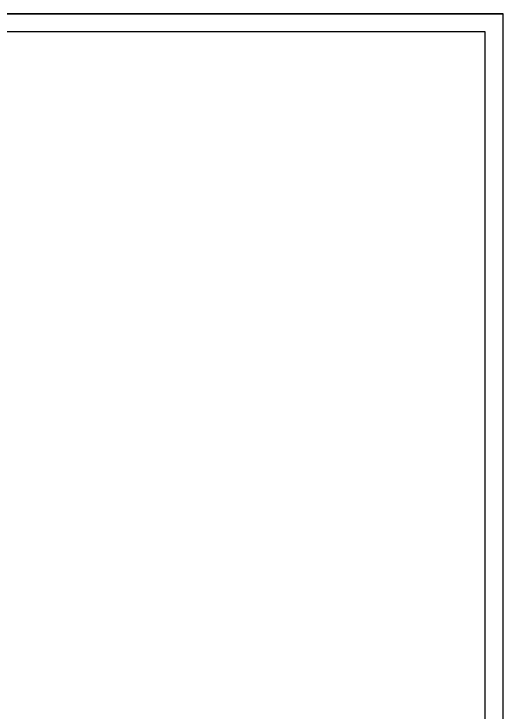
# Model space of a CAD drawing. Extents: x 0 to 420, y 0 to 297.
# Drawn here: x 284.3 to 420, y 103.4 to 297 of the extents above; entities that cross this region are included whole.
import ezdxf

# ---------------------------------------------------------------- set-up
doc = ezdxf.new("R2010")
doc.units = 0
doc.header["$LTSCALE"] = 23.1
doc.layers.get('0').update_dxf_attribs({"linetype": 'CONTINUOUS'})
doc.layers.add('90000_FRAME', color=7, linetype='CONTINUOUS')

msp = doc.modelspace()

# ---------------------------------------------------------------- linework, layer by layer
at = {"color": 7, "linetype": 'CONTINUOUS'}
for p in [(0, 297), (420, 0)]:
    msp.add_line(p, (420, 297), dxfattribs=at)
at = {"layer": '90000_FRAME', "color": 7, "linetype": 'CONTINUOUS'}
for p, q in [((420, 297), (0, 297)), ((420, 0), (420, 297)), ((415, 292), (5, 292)), ((415, 5), (415, 292))]:
    msp.add_line(p, q, dxfattribs=at)

doc.saveas('drawing.dxf')
